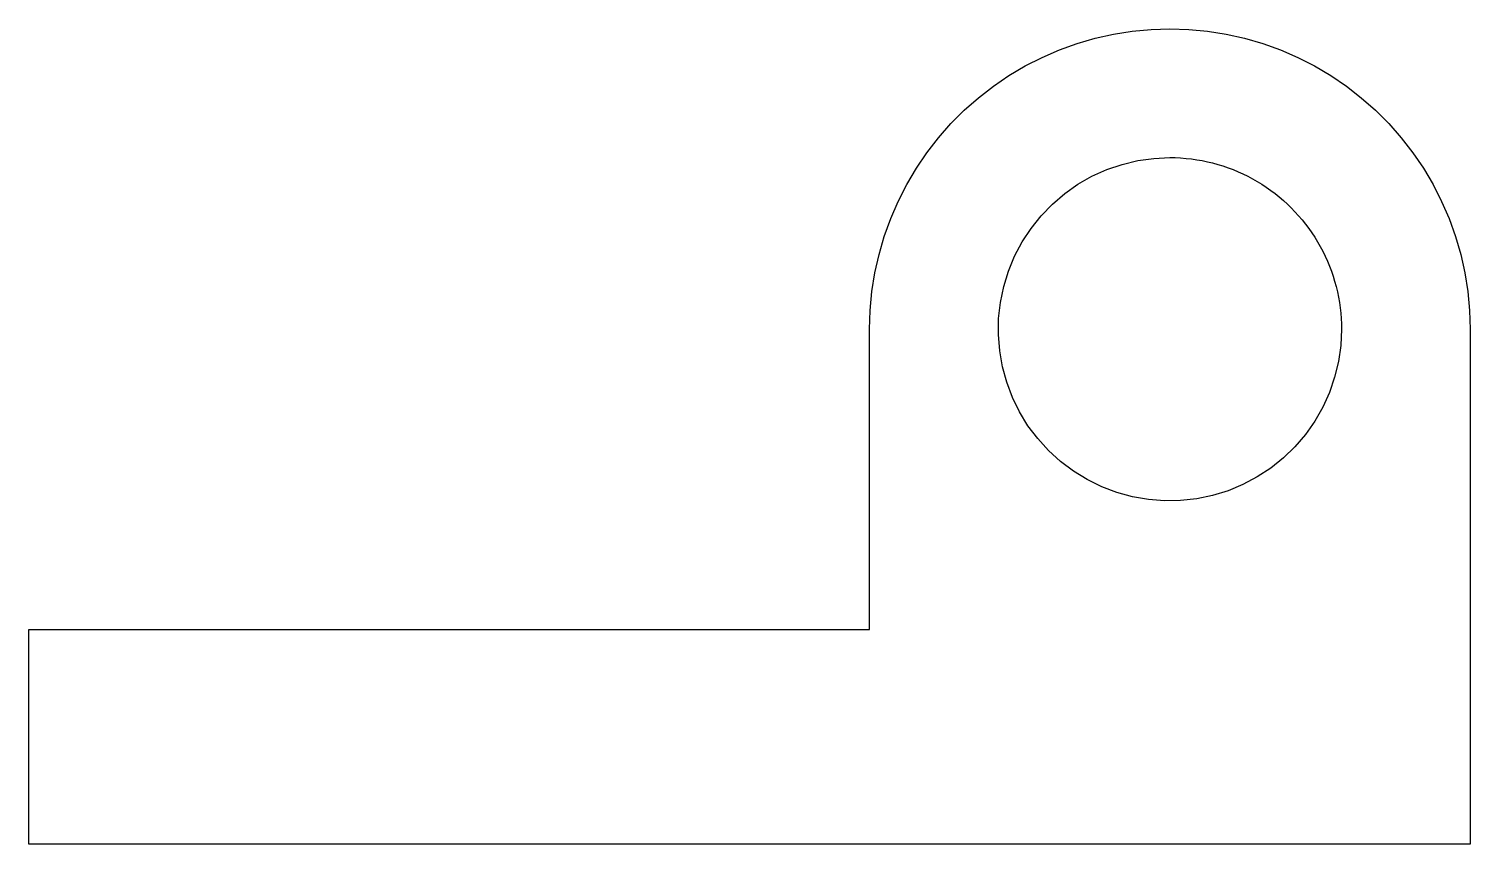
# Model space of a CAD drawing. Header units: metres. Extents: x -29.3 to 4.3, y 0 to 19.
import ezdxf

# ---------------------------------------------------------------- set-up
doc = ezdxf.new("R2010")
doc.units = ezdxf.units.M

msp = doc.modelspace()

# ---------------------------------------------------------------- linework, layer by layer
for points in [[(-9.7, 12), (-9.686, 12.44), (-9.645, 12.877), (-9.576, 13.312), (-9.48, 13.741), (-9.357, 14.163), (-9.208, 14.577), (-9.034, 14.98), (-8.834, 15.372), (-8.61, 15.751), (-8.363, 16.114), (-8.094, 16.462), (-7.803, 16.792), (-7.492, 17.103), (-7.162, 17.394), (-6.814, 17.663), (-6.451, 17.91), (-6.072, 18.134), (-5.68, 18.334), (-5.277, 18.508), (-4.863, 18.657), (-4.441, 18.78), (-4.012, 18.876), (-3.577, 18.945), (-3.14, 18.986), (-2.7, 19), (-2.26, 18.986), (-1.823, 18.945), (-1.388, 18.876), (-0.959, 18.78), (-0.537, 18.657), (-0.123, 18.508), (0.28, 18.334), (0.672, 18.134), (1.051, 17.91), (1.414, 17.663), (1.762, 17.394), (2.092, 17.103), (2.403, 16.792), (2.694, 16.462), (2.963, 16.114), (3.21, 15.751), (3.434, 15.372), (3.634, 14.98), (3.808, 14.577), (3.957, 14.163), (4.08, 13.741), (4.176, 13.312), (4.245, 12.877), (4.286, 12.44), (4.3, 12)], [(1.3, 12), (1.282, 11.624), (1.229, 11.25), (1.141, 10.884), (1.019, 10.528), (0.864, 10.184), (0.677, 9.857), (0.461, 9.548), (0.216, 9.262), (-0.055, 9), (-0.349, 8.764), (-0.664, 8.557), (-0.997, 8.381), (-1.345, 8.236), (-1.705, 8.126), (-2.074, 8.049), (-2.449, 8.008), (-2.826, 8.002), (-3.201, 8.032), (-3.573, 8.096), (-3.936, 8.196), (-4.289, 8.329), (-4.627, 8.495), (-4.948, 8.692), (-5.25, 8.918), (-5.528, 9.172), (-5.782, 9.45), (-6.008, 9.752), (-6.205, 10.073), (-6.371, 10.411), (-6.504, 10.764), (-6.604, 11.127), (-6.668, 11.499), (-6.698, 11.874), (-6.692, 12.251), (-6.651, 12.626), (-6.574, 12.995), (-6.464, 13.355), (-6.319, 13.703), (-6.143, 14.036), (-5.936, 14.351), (-5.7, 14.645), (-5.438, 14.916), (-5.152, 15.161), (-4.843, 15.377), (-4.516, 15.564), (-4.172, 15.719), (-3.816, 15.841), (-3.45, 15.929), (-3.076, 15.982), (-2.7, 16)], [(-2.7, 16), (-2.574, 15.998), (-2.449, 15.992), (-2.324, 15.982), (-2.199, 15.968), (-2.074, 15.951), (-1.95, 15.929), (-1.827, 15.904), (-1.705, 15.874), (-1.584, 15.841), (-1.464, 15.804), (-1.345, 15.764), (-1.228, 15.719), (-1.111, 15.671), (-0.997, 15.619), (-0.884, 15.564), (-0.773, 15.505), (-0.664, 15.443), (-0.557, 15.377), (-0.452, 15.308), (-0.349, 15.236), (-0.248, 15.161), (-0.15, 15.082), (-0.055, 15), (0.038, 14.916), (0.128, 14.828), (0.216, 14.738), (0.3, 14.645), (0.382, 14.55), (0.461, 14.452), (0.536, 14.351), (0.608, 14.248), (0.677, 14.143), (0.743, 14.036), (0.805, 13.927), (0.864, 13.816), (0.919, 13.703), (0.971, 13.589), (1.019, 13.472), (1.064, 13.355), (1.104, 13.236), (1.141, 13.116), (1.174, 12.995), (1.204, 12.873), (1.229, 12.75), (1.251, 12.626), (1.268, 12.501), (1.282, 12.376), (1.292, 12.251), (1.298, 12.126), (1.3, 12)], [(-9.7, 5), (-9.7, 5.14), (-9.7, 5.28), (-9.7, 5.42), (-9.7, 5.56), (-9.7, 5.7), (-9.7, 5.84), (-9.7, 5.98), (-9.7, 6.12), (-9.7, 6.26), (-9.7, 6.4), (-9.7, 6.54), (-9.7, 6.68), (-9.7, 6.82), (-9.7, 6.96), (-9.7, 7.1), (-9.7, 7.24), (-9.7, 7.38), (-9.7, 7.52), (-9.7, 7.66), (-9.7, 7.8), (-9.7, 7.94), (-9.7, 8.08), (-9.7, 8.22), (-9.7, 8.36), (-9.7, 8.5), (-9.7, 8.64), (-9.7, 8.78), (-9.7, 8.92), (-9.7, 9.06), (-9.7, 9.2), (-9.7, 9.34), (-9.7, 9.48), (-9.7, 9.62), (-9.7, 9.76), (-9.7, 9.9), (-9.7, 10.04), (-9.7, 10.18), (-9.7, 10.32), (-9.7, 10.46), (-9.7, 10.6), (-9.7, 10.74), (-9.7, 10.88), (-9.7, 11.02), (-9.7, 11.16), (-9.7, 11.3), (-9.7, 11.44), (-9.7, 11.58), (-9.7, 11.72), (-9.7, 11.86), (-9.7, 12)], [(-9.7, 5), (-9.7, 5.14), (-9.7, 5.28), (-9.7, 5.42), (-9.7, 5.56), (-9.7, 5.7), (-9.7, 5.84), (-9.7, 5.98), (-9.7, 6.12), (-9.7, 6.26), (-9.7, 6.4), (-9.7, 6.54), (-9.7, 6.68), (-9.7, 6.82), (-9.7, 6.96), (-9.7, 7.1), (-9.7, 7.24), (-9.7, 7.38), (-9.7, 7.52), (-9.7, 7.66), (-9.7, 7.8), (-9.7, 7.94), (-9.7, 8.08), (-9.7, 8.22), (-9.7, 8.36), (-9.7, 8.5), (-9.7, 8.64), (-9.7, 8.78), (-9.7, 8.92), (-9.7, 9.06), (-9.7, 9.2), (-9.7, 9.34), (-9.7, 9.48), (-9.7, 9.62), (-9.7, 9.76), (-9.7, 9.9), (-9.7, 10.04), (-9.7, 10.18), (-9.7, 10.32), (-9.7, 10.46), (-9.7, 10.6), (-9.7, 10.74), (-9.7, 10.88), (-9.7, 11.02), (-9.7, 11.16), (-9.7, 11.3), (-9.7, 11.44), (-9.7, 11.58), (-9.7, 11.72), (-9.7, 11.86), (-9.7, 12)], [(4.3, 12), (4.3, 11.76), (4.3, 11.52), (4.3, 11.28), (4.3, 11.04), (4.3, 10.8), (4.3, 10.56), (4.3, 10.32), (4.3, 10.08), (4.3, 9.84), (4.3, 9.6), (4.3, 9.36), (4.3, 9.12), (4.3, 8.88), (4.3, 8.64), (4.3, 8.4), (4.3, 8.16), (4.3, 7.92), (4.3, 7.68), (4.3, 7.44), (4.3, 7.2), (4.3, 6.96), (4.3, 6.72), (4.3, 6.48), (4.3, 6.24), (4.3, 6), (4.3, 5.76), (4.3, 5.52), (4.3, 5.28), (4.3, 5.04), (4.3, 4.8), (4.3, 4.56), (4.3, 4.32), (4.3, 4.08), (4.3, 3.84), (4.3, 3.6), (4.3, 3.36), (4.3, 3.12), (4.3, 2.88), (4.3, 2.64), (4.3, 2.4), (4.3, 2.16), (4.3, 1.92), (4.3, 1.68), (4.3, 1.44), (4.3, 1.2), (4.3, 0.96), (4.3, 0.72), (4.3, 0.48), (4.3, 0.24), (4.3, 0)], [(-29.3, 0), (-29.3, 0.1), (-29.3, 0.2), (-29.3, 0.3), (-29.3, 0.4), (-29.3, 0.5), (-29.3, 0.6), (-29.3, 0.7), (-29.3, 0.8), (-29.3, 0.9), (-29.3, 1), (-29.3, 1.1), (-29.3, 1.2), (-29.3, 1.3), (-29.3, 1.4), (-29.3, 1.5), (-29.3, 1.6), (-29.3, 1.7), (-29.3, 1.8), (-29.3, 1.9), (-29.3, 2), (-29.3, 2.1), (-29.3, 2.2), (-29.3, 2.3), (-29.3, 2.4), (-29.3, 2.5), (-29.3, 2.6), (-29.3, 2.7), (-29.3, 2.8), (-29.3, 2.9), (-29.3, 3), (-29.3, 3.1), (-29.3, 3.2), (-29.3, 3.3), (-29.3, 3.4), (-29.3, 3.5), (-29.3, 3.6), (-29.3, 3.7), (-29.3, 3.8), (-29.3, 3.9), (-29.3, 4), (-29.3, 4.1), (-29.3, 4.2), (-29.3, 4.3), (-29.3, 4.4), (-29.3, 4.5), (-29.3, 4.6), (-29.3, 4.7), (-29.3, 4.8), (-29.3, 4.9), (-29.3, 5)], [(-29.3, 5), (-28.908, 5), (-28.516, 5), (-28.124, 5), (-27.732, 5), (-27.34, 5), (-26.948, 5), (-26.556, 5), (-26.164, 5), (-25.772, 5), (-25.38, 5), (-24.988, 5), (-24.596, 5), (-24.204, 5), (-23.812, 5), (-23.42, 5), (-23.028, 5), (-22.636, 5), (-22.244, 5), (-21.852, 5), (-21.46, 5), (-21.068, 5), (-20.676, 5), (-20.284, 5), (-19.892, 5), (-19.5, 5), (-19.108, 5), (-18.716, 5), (-18.324, 5), (-17.932, 5), (-17.54, 5), (-17.148, 5), (-16.756, 5), (-16.364, 5), (-15.972, 5), (-15.58, 5), (-15.188, 5), (-14.796, 5), (-14.404, 5), (-14.012, 5), (-13.62, 5), (-13.228, 5), (-12.836, 5), (-12.444, 5), (-12.052, 5), (-11.66, 5), (-11.268, 5), (-10.876, 5), (-10.484, 5), (-10.092, 5), (-9.7, 5)], [(-20, 5), (-19.794, 5), (-19.588, 5), (-19.382, 5), (-19.176, 5), (-18.97, 5), (-18.764, 5), (-18.558, 5), (-18.352, 5), (-18.146, 5), (-17.94, 5), (-17.734, 5), (-17.528, 5), (-17.322, 5), (-17.116, 5), (-16.91, 5), (-16.704, 5), (-16.498, 5), (-16.292, 5), (-16.086, 5), (-15.88, 5), (-15.674, 5), (-15.468, 5), (-15.262, 5), (-15.056, 5), (-14.85, 5), (-14.644, 5), (-14.438, 5), (-14.232, 5), (-14.026, 5), (-13.82, 5), (-13.614, 5), (-13.408, 5), (-13.202, 5), (-12.996, 5), (-12.79, 5), (-12.584, 5), (-12.378, 5), (-12.172, 5), (-11.966, 5), (-11.76, 5), (-11.554, 5), (-11.348, 5), (-11.142, 5), (-10.936, 5), (-10.73, 5), (-10.524, 5), (-10.318, 5), (-10.112, 5), (-9.906, 5), (-9.7, 5)], [(4.3, 0), (3.628, 0), (2.956, 0), (2.284, 0), (1.612, 0), (0.94, 0), (0.268, 0), (-0.404, 0), (-1.076, 0), (-1.748, 0), (-2.42, 0), (-3.092, 0), (-3.764, 0), (-4.436, 0), (-5.108, 0), (-5.78, 0), (-6.452, 0), (-7.124, 0), (-7.796, 0), (-8.468, 0), (-9.14, 0), (-9.812, 0), (-10.484, 0), (-11.156, 0), (-11.828, 0), (-12.5, 0), (-13.172, 0), (-13.844, 0), (-14.516, 0), (-15.188, 0), (-15.86, 0), (-16.532, 0), (-17.204, 0), (-17.876, 0), (-18.548, 0), (-19.22, 0), (-19.892, 0), (-20.564, 0), (-21.236, 0), (-21.908, 0), (-22.58, 0), (-23.252, 0), (-23.924, 0), (-24.596, 0), (-25.268, 0), (-25.94, 0), (-26.612, 0), (-27.284, 0), (-27.956, 0), (-28.628, 0), (-29.3, 0)]]:
    msp.add_lwpolyline(points)

doc.saveas('drawing.dxf')
